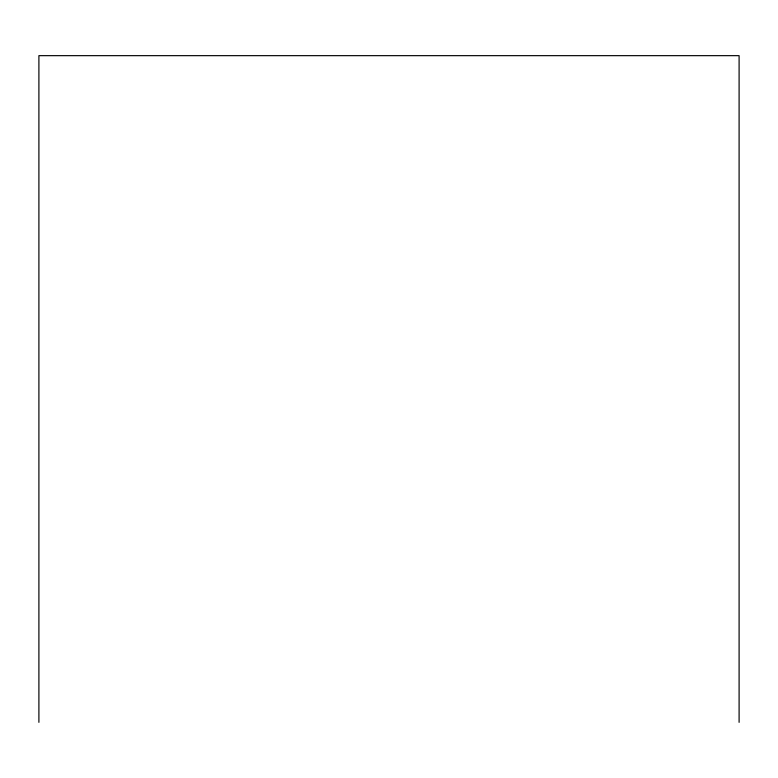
<?xml version="1.0" encoding="UTF-8"?>
<svg xmlns="http://www.w3.org/2000/svg" width="778" height="778" viewBox="0 0 778 778"><rect width="100%" height="100%" fill="white"/><g stroke="black" fill="none" stroke-linecap="round" stroke-linejoin="round"><path stroke-width="1.17" d="M739.1 722.344L739.1 55.656L38.9 55.656L38.9 722.344"/></g></svg>
